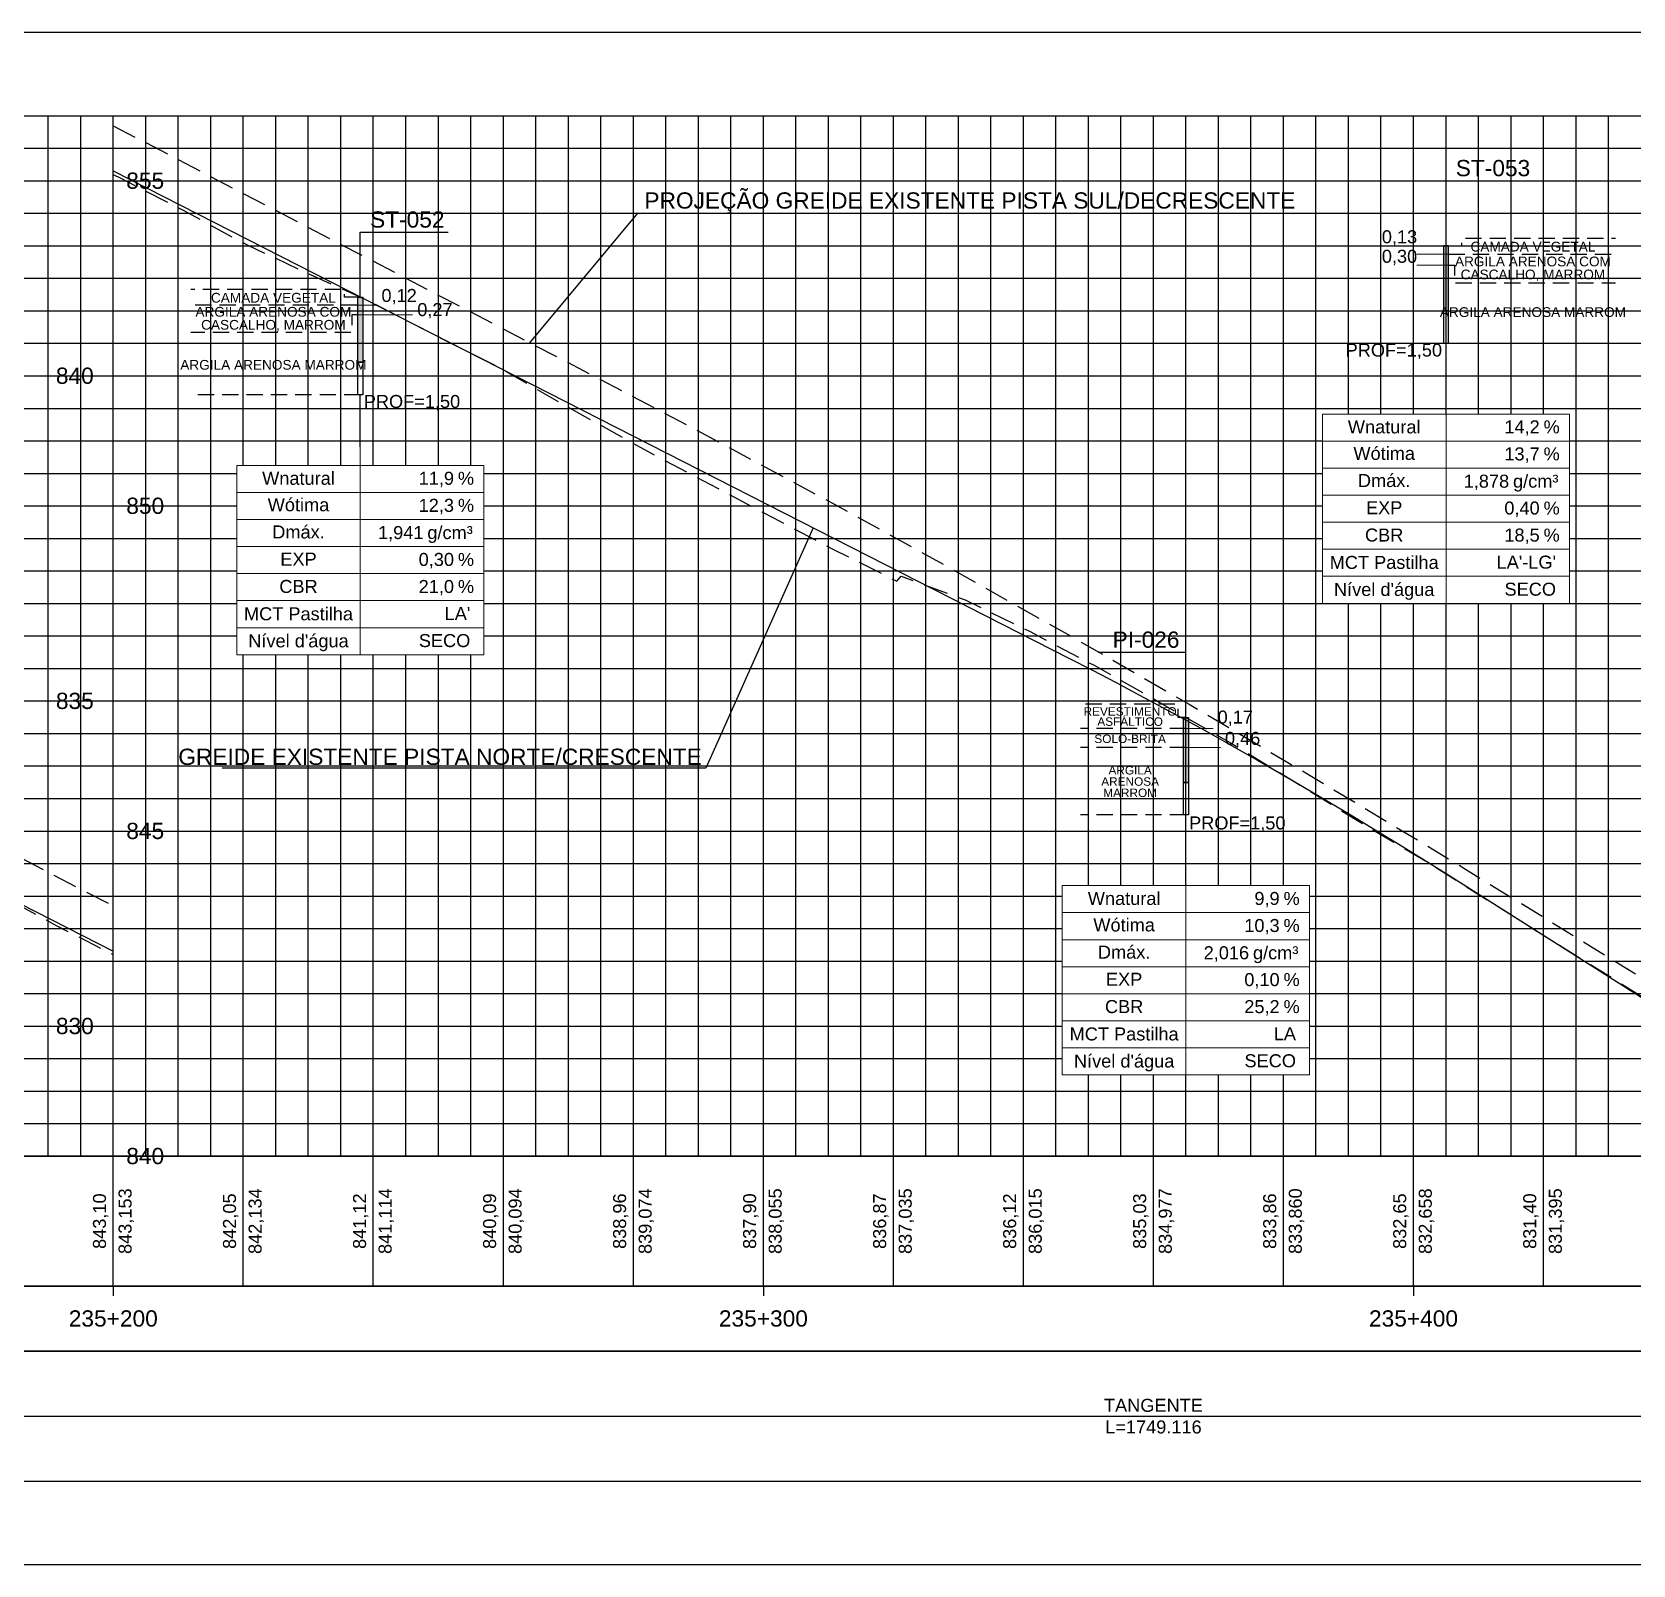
# Model space of a CAD drawing. Header units: metres. Extents: x 820373 to 834957, y 7564678 to 7566875.
# Drawn here: x 834396.9 to 834643.1, y 7566639.7 to 7566875.5 of the extents above; entities that cross this region are included whole.
import ezdxf
from ezdxf import colors
from ezdxf.entities.mleader import LeaderData, LeaderLine
from ezdxf.enums import TextEntityAlignment as Align
from ezdxf.math import Vec2, Vec3

# ---------------------------------------------------------------- set-up
doc = ezdxf.new("R2010")
doc.units = ezdxf.units.M
doc.linetypes.add('HIDDEN', pattern=[0.375, 0.25, -0.125])
for name, color, linetype in [('DR-TEXTO', 2, 'Continuous'), ('F-VT-CAIXA', 4, 'Continuous'), ('F-VT-COTAS', 2, 'Continuous'), ('F-VT-ESTACA', 4, 'Continuous'), ('F-VT-GREIDE', 6, 'Continuous'), ('F-VT-MALHA', 8, 'Continuous'), ('F-VT-NOTAVEL', 2, 'Continuous'), ('F-VT-PLANIMETRIA', 3, 'Continuous'), ('F-VT-TERRENO', 3, 'HIDDEN'), ('G-SOND_CARACTERISTICAS', 2, 'Continuous'), ('G-SOND_DIM', 2, 'Continuous'), ('G-SOND_REGUA', 14, 'Continuous'), ('G-SOND_TEXTO', 2, 'Continuous'), ('G-TEXTO', 2, 'Continuous')]:
    doc.layers.add(name, color=color, linetype=linetype)
doc.layers.add('G-LINHA', color=1, linetype='Continuous', lineweight=0)
doc.layers.add('P-FOLHA', color=4, linetype='Continuous', plot=False)
doc.styles.add('ARIAL', font='arial.ttf')
doc.styles.add('ARIAL0', font='arial.ttf')
doc.styles.add('R80', font='arial.ttf', dxfattribs={"height": 2})
doc.styles.add('XREF-TRONCO_DRENAGEM_ANT$0$XREF-DRENAGEM_ANT_bueiros$0$CHAMADA', font='romans.shx', dxfattribs={"height": 2})
doc.dimstyles.new('CAMADA2', dxfattribs={"dimtxt": 2, "dimasz": 0, "dimexe": 0, "dimexo": 0, "dimgap": 0, "dimtad": 2, "dimjust": 2, "dimtih": 1, "dimtoh": 1, "dimzin": 0, "dimtxsty": 'ARIAL0', "dimblk": 'NONE', "dimcen": 0, "dimse1": 1, "dimsd1": 1, "dimsd2": 1, "dimclrd": 2, "dimclre": 256, "dimclrt": 256, "dimadec": 0, "dimazin": 0, "dimtfac": 1, "dimtofl": 0, "dimtmove": 0, "dimatfit": 3, "dimldrblk": 'NONE', "dimfxl": 0, "dimtolj": 1, "dimtzin": 0, "dimlwd": 15, "dimlwe": 15, "dimarcsym": 0})

# ---------------------------------------------------------------- blocks, each defined once
blk = doc.blocks.new('*D228')
at = {"layer": 'Defpoints', "color": 0, "transparency": 16777216}
for p in [(-0.71, -0.02), (-0.71, -1.72), (4.16, -1.72)]:
    blk.add_point(p, dxfattribs=at)
at = {"layer": 'G-SOND_DIM', "lineweight": 15, "transparency": 16777216}
blk.add_line((-0.71, -1.72), (4.16, -1.72), dxfattribs=at)
at = {"layer": 'G-SOND_DIM', "transparency": 16777216, "insert": (7.2, -0.14), "char_height": 2, "attachment_point": 5, "style": 'ARIAL0'}
blk.add_mtext('\\A1; 0,17', dxfattribs=at)
blk = doc.blocks.new('_None')
blk = doc.blocks.new('*D229')
at = {"layer": 'Defpoints', "color": 0, "transparency": 16777216}
for p in [(-0.71, -0.02), (-0.71, -4.62), (5.29, -4.62)]:
    blk.add_point(p, dxfattribs=at)
at = {"layer": 'G-SOND_DIM', "lineweight": 15, "transparency": 16777216}
blk.add_line((-0.71, -4.62), (5.29, -4.62), dxfattribs=at)
at = {"layer": 'G-SOND_DIM', "transparency": 16777216, "insert": (8.33, -3.42), "char_height": 2, "attachment_point": 5, "style": 'ARIAL0'}
blk.add_mtext('\\A1; 0,46', dxfattribs=at)
blk = doc.blocks.new('CAIXATEXTO')
at = {"color": 1}
blk.add_wipeout([(-19.02, -2.87), (19.02, -2.87), (19.02, -31.99), (-19.02, -31.99)], dxfattribs=at)
at = {"layer": 'G-LINHA'}
for p, q in [((0, -2.87), (0, 0)), ((-19.02, -2.87), (19.02, -2.87)), ((0, -2.87), (0, -31.99)), ((-19.02, -7.03), (19.02, -7.03)), ((-19.02, -11.19), (19.02, -11.19)), ((-19.02, -15.35), (19.02, -15.35)), ((-19.02, -19.51), (19.02, -19.51)), ((-19.02, -23.67), (19.02, -23.67)), ((-19.02, -27.83), (19.02, -27.83))]:
    blk.add_line(p, q, dxfattribs=at)
blk.add_lwpolyline([(-19.02, -2.87), (19.02, -2.87), (19.02, -31.99), (-19.02, -31.99)], close=True, dxfattribs=at)
at = {"layer": 'G-TEXTO', "style": 'ARIAL0'}
for s, p in [('Wnatural', (-9.51, -5.85)), ('Wótima', (-9.51, -9.92)), ('Dmáx.', (-9.51, -14.1)), ('EXP', (-9.51, -18.28)), ('CBR', (-9.51, -22.48)), ('MCT Pastilha', (-9.51, -26.69)), ("Nível d'água", (-9.51, -30.85))]:
    blk.add_text(s, height=2, dxfattribs=at).set_placement(p, align=Align.CENTER)
for s, p in [('%%%', (15.01, -5.85)), ('%%%', (15.01, -10.01)), ('g/cm³', (10.31, -14.2)), ('%%%', (15.01, -18.33)), ('%%%', (15.01, -22.49))]:
    blk.add_text(s, height=2, dxfattribs=at).set_placement(p)
for tag, p in [('WNAT', (14.41, -5.85)), ('WOTIMA', (14.41, -10.01)), ('DMAX', (9.71, -14.2)), ('EXP', (14.41, -18.33)), ('CBR', (14.41, -22.49)), ('MCT', (16.92, -26.65)), ('NAGUA', (16.92, -30.81))]:
    blk.add_attdef(tag, text='', height=2, dxfattribs=at).set_placement(p, align=Align.RIGHT)
blk = doc.blocks.new('*D226')
at = {"layer": 'Defpoints', "color": 0, "transparency": 16777216}
for p in [(-1.5, 0), (-0.4, -1.2), (2.55, -1.2)]:
    blk.add_point(p, dxfattribs=at)
at = {"layer": 'G-SOND_DIM', "lineweight": 15, "transparency": 16777216}
blk.add_line((-0.4, -1.2), (2.55, -1.2), dxfattribs=at)
at = {"layer": 'G-SOND_DIM', "transparency": 16777216, "insert": (5.58, 0.08), "char_height": 2, "attachment_point": 5, "style": 'ARIAL0'}
blk.add_mtext('\\A1; 0,12', dxfattribs=at)
blk = doc.blocks.new('*D227')
at = {"layer": 'Defpoints', "color": 0, "transparency": 16777216}
for p in [(-1.5, 0), (-0.4, -2.7), (8.04, -2.7)]:
    blk.add_point(p, dxfattribs=at)
at = {"layer": 'G-SOND_DIM', "lineweight": 15, "transparency": 16777216}
blk.add_line((-0.4, -2.7), (8.04, -2.7), dxfattribs=at)
at = {"layer": 'G-SOND_DIM', "transparency": 16777216, "insert": (11.09, -2.09), "char_height": 2, "attachment_point": 5, "style": 'ARIAL0'}
blk.add_mtext('\\A1; 0,27', dxfattribs=at)
blk = doc.blocks.new('*D216')
at = {"layer": 'Defpoints', "color": 0, "transparency": 16777216}
for p in [(1.5, 0), (-4.5, -1.3), (1.5, -1.3)]:
    blk.add_point(p, dxfattribs=at)
at = {"layer": 'G-SOND_DIM', "lineweight": 15, "transparency": 16777216}
blk.add_line((1.5, -1.3), (-4.5, -1.3), dxfattribs=at)
at = {"layer": 'G-SOND_DIM', "transparency": 16777216, "insert": (-7.54, 1.2), "char_height": 2, "attachment_point": 5, "style": 'ARIAL0'}
blk.add_mtext('\\A1; 0,13', dxfattribs=at)
blk = doc.blocks.new('*D217')
at = {"layer": 'Defpoints', "color": 0, "transparency": 16777216}
for p in [(1.5, 0), (-4.5, -3), (1.31, -3)]:
    blk.add_point(p, dxfattribs=at)
at = {"layer": 'G-SOND_DIM', "lineweight": 15, "transparency": 16777216}
blk.add_line((1.31, -3), (-4.5, -3), dxfattribs=at)
at = {"layer": 'G-SOND_DIM', "transparency": 16777216, "insert": (-7.54, -1.8), "char_height": 2, "attachment_point": 5, "style": 'ARIAL0'}
blk.add_mtext('\\A1; 0,30', dxfattribs=at)
blk = doc.blocks.new('*U422')
at = {"layer": 'F-VT-PLANIMETRIA', "color": 2, "linetype": 'ByBlock', "insert": (869323.16, 7561424.49), "char_height": 2, "attachment_point": 5, "style": 'R80'}
blk.add_mtext('TANGENTE\\PL=1749.116', dxfattribs=at)
blk = doc.blocks.new('Sondagem_PI-026_H1000_V100')
at = {"layer": 'G-SOND_CARACTERISTICAS', "color": 1, "linetype": 'HIDDEN', "ltscale": 10}
for p, q in [((0, -1.7), (-16.225, -1.7)), ((0, -4.625), (-16.225, -4.625)), ((0, -15), (-16.225, -15))]:
    blk.add_line(p, q, dxfattribs=at)
at = {"layer": 'G-SOND_CARACTERISTICAS', "color": 1, "linetype": 'HIDDEN', "ltscale": 10, "flags": 128}
blk.add_lwpolyline([(0, 0), (-1.191, 0), (-1.191, 2.034), (-16.225, 2.034)], dxfattribs=at)
at = {"layer": 'G-SOND_REGUA'}
for points in [[(0.4, -10), (-0.4, -10), (-0.4, 0), (0.4, 0)], [(0.4, -15), (-0.4, -15), (-0.4, -10), (0.4, -10)]]:
    blk.add_lwpolyline(points, close=True, dxfattribs=at)
blk.add_solid([(0.4, -10), (-0.4, -10), (0.4, 0), (-0.4, 0)], dxfattribs=at)
at = {"layer": 'G-SOND_TEXTO'}
blk.add_lwpolyline([(0, 0), (0, 10), (-13.5, 10)], dxfattribs=at)
at = {"layer": 'G-SOND_DIM'}
blk.add_blockref('CAIXATEXTO', (0, -23), dxfattribs=at).add_auto_attribs({'WNAT': '9,9', 'WOTIMA': '10,3', 'DMAX': '2,016', 'EXP': '0,10', 'CBR': '25,2', 'MCT': 'LA', 'NAGUA': 'SECO'})
at = {"layer": 'G-SOND_CARACTERISTICAS', "char_height": 1.3, "attachment_point": 5, "rotation": 0, "style": 'ARIAL0'}
for s, width, insert, line_spacing_factor in [('{\\H1.25x;\\C3;\\P}REVESTIMENTO ASFÁLTICO', 23.30698, (-8.588, 1.094), 0.72), ('{\\H1.25x;\\C3;\\P}ARGILA ARENOSA MARROM', 15.40084, (-8.588, -8.795), 0.8)]:
    blk.add_mtext_dynamic_manual_height_columns(s, width=width, gutter_width=7.5, heights=[0], dxfattribs=dict(at, insert=insert, line_spacing_factor=line_spacing_factor))
at = {"layer": 'G-SOND_CARACTERISTICAS', "insert": (-8.588, -1.952), "char_height": 1.3, "attachment_point": 5, "rotation": 0, "style": 'ARIAL0'}
blk.add_mtext_dynamic_manual_height_columns('{\\H1.25x;\\C3;\\P}SOLO-BRITA', width=28, gutter_width=7.5, heights=[0], dxfattribs=at)
at = {"layer": 'G-SOND_TEXTO', "style": 'ARIAL0'}
blk.add_text('PI-026', height=2.5, dxfattribs=at).set_placement((-11.282, 10.7))
blk.add_text('PROF=1,50', height=2, rotation=0, dxfattribs=at).set_placement((15.31, -15.237), align=Align.TOP_RIGHT)
at = {"layer": 'G-SOND_DIM'}
dim = blk.add_linear_dim(base=(4.161, -1.725), p1=(-0.712, -0.025), p2=(-0.712, -1.725), angle=90, dimstyle='CAMADA2', override={"dimlfac": 0.1, "dimpost": ' <>'}, dxfattribs=at)
dim.commit()
dim.dimension.update_dxf_attribs({"geometry": '*D228', "text_midpoint": (4.161, -0.143), "dimtype": 128})
dim = blk.add_linear_dim(base=(5.288, -4.625), p1=(-0.712, -0.025), p2=(-0.712, -4.625), angle=90, dimstyle='CAMADA2', override={"dimlfac": 0.1, "dimpost": ' <>'}, dxfattribs=at)
dim.commit()
dim.dimension.update_dxf_attribs({"geometry": '*D229', "text_midpoint": (8.331, -3.423)})
at = {"color": 1, "flags": 128}
blk.add_lwpolyline([(0, -23), (0, -15)], dxfattribs=at)
blk = doc.blocks.new('Sondagem_ST-052_H1000_V100')
at = {"layer": 'G-SOND_CARACTERISTICAS', "color": 1, "linetype": 'HIDDEN', "ltscale": 10}
for p, q in [((-0.4, -1.2), (-26.048, -1.2)), ((0, -15), (-26.048, -15))]:
    blk.add_line(p, q, dxfattribs=at)
at = {"layer": 'G-SOND_CARACTERISTICAS', "color": 1, "linetype": 'HIDDEN', "ltscale": 10, "flags": 128}
for points in [[(-0.4, 0), (-2.436, 0), (-2.436, 1.174), (-26.048, 1.174)], [(-0.4, -2.7), (-1.309, -2.7), (-1.309, -5.408), (-26.048, -5.408)]]:
    blk.add_lwpolyline(points, dxfattribs=at)
at = {"layer": 'G-SOND_REGUA'}
for points in [[(0.4, -10), (-0.4, -10), (-0.4, 0), (0.4, 0)], [(0.4, -15), (-0.4, -15), (-0.4, -10), (0.4, -10)]]:
    blk.add_lwpolyline(points, close=True, dxfattribs=at)
blk.add_solid([(0.4, -10), (-0.4, -10), (0.4, 0), (-0.4, 0)], dxfattribs=at)
at = {"layer": 'G-SOND_TEXTO'}
blk.add_lwpolyline([(0, 0), (0, 10), (13.5, 10)], dxfattribs=at)
at = {"layer": 'G-SOND_DIM'}
blk.add_blockref('CAIXATEXTO', (0, -23), dxfattribs=at).add_auto_attribs({'WNAT': '11,9', 'WOTIMA': '12,3', 'DMAX': '1,941', 'EXP': '0,30', 'CBR': '21,0', 'MCT': "LA'", 'NAGUA': 'SECO'})
at = {"layer": 'G-SOND_CARACTERISTICAS', "char_height": 1.5, "attachment_point": 5, "style": 'ARIAL0'}
for s, insert in [('{\\H1.25x;\\C3;\\P}CAMADA VEGETAL', (-13.373, 1.468)), ('{\\H1.25x;\\C3;\\P}ARGILA ARENOSA MARROM', (-13.373, -8.85))]:
    blk.add_mtext_dynamic_manual_height_columns(s, width=28, gutter_width=7.5, heights=[0], dxfattribs=dict(at, insert=insert))
at = {"layer": 'G-SOND_CARACTERISTICAS', "insert": (-13.373, -2.136), "char_height": 1.5, "attachment_point": 5, "line_spacing_factor": 0.8, "style": 'ARIAL0'}
blk.add_mtext_dynamic_manual_height_columns('{\\H1.25x;\\C3;\\P}ARGILA ARENOSA COM CASCALHO, MARROM', width=28, gutter_width=7.5, heights=[0], dxfattribs=at)
at = {"layer": 'G-SOND_TEXTO', "style": 'ARIAL0'}
blk.add_text('ST-052', height=2.5, dxfattribs=at).set_placement((1.5, 10.7))
blk.add_text('PROF=1,50', height=2, dxfattribs=at).set_placement((15.359, -15.037), align=Align.TOP_RIGHT)
at = {"layer": 'G-SOND_DIM'}
for base, p2, picture, middle in [((2.546, -1.2), (-0.4, -1.2), '*D226', (5.579, 1.284)), ((8.043, -2.7), (-0.4, -2.7), '*D227', (8.043, -2.095))]:
    dim = blk.add_linear_dim(base=base, p1=(-1.5, 0), p2=p2, angle=90, dimstyle='CAMADA2', override={"dimlfac": 0.1, "dimpost": ' <>'}, dxfattribs=at)
    dim.commit()
    dim.dimension.update_dxf_attribs({"geometry": picture, "text_midpoint": middle, "dimtype": 128})
at = {"color": 1, "flags": 128}
blk.add_lwpolyline([(0, -23), (0, -15)], dxfattribs=at)
blk = doc.blocks.new('Sondagem_ST-053_H1000_V100')
at = {"layer": 'G-SOND_CARACTERISTICAS', "color": 1, "linetype": 'HIDDEN', "ltscale": 10}
for p, q in [((0.4, -1.3), (26.048, -1.3)), ((0, -15), (26.048, -15))]:
    blk.add_line(p, q, dxfattribs=at)
at = {"layer": 'G-SOND_CARACTERISTICAS', "color": 1, "linetype": 'HIDDEN', "ltscale": 10, "flags": 128}
for points in [[(0.4, 0), (2.436, 0), (2.436, 1.174), (26.048, 1.174)], [(0.4, -3), (1.309, -3), (1.309, -5.695), (26.048, -5.695)]]:
    blk.add_lwpolyline(points, dxfattribs=at)
at = {"layer": 'G-SOND_REGUA'}
for points in [[(-0.4, -10), (0.4, -10), (0.4, 0), (-0.4, 0)], [(-0.4, -15), (0.4, -15), (0.4, -10), (-0.4, -10)]]:
    blk.add_lwpolyline(points, close=True, dxfattribs=at)
blk.add_solid([(-0.4, -10), (0.4, -10), (-0.4, 0), (0.4, 0)], dxfattribs=at)
at = {"layer": 'G-SOND_TEXTO'}
blk.add_lwpolyline([(0, 0), (0, 10), (13.5, 10)], dxfattribs=at)
at = {"layer": 'G-SOND_DIM'}
blk.add_blockref('CAIXATEXTO', (0, -23), dxfattribs=at).add_auto_attribs({'WNAT': '14,2', 'WOTIMA': '13,7', 'DMAX': '1,878', 'EXP': '0,40', 'CBR': '18,5', 'MCT': "LA'-LG'", 'NAGUA': 'SECO'})
at = {"layer": 'G-SOND_CARACTERISTICAS', "char_height": 1.5, "attachment_point": 5, "style": 'ARIAL0'}
for s, insert in [('{\\H1.25x;\\C3;\\P}CAMADA VEGETAL', (13.372, 1.419)), ('{\\H1.25x;\\C3;\\P}ARGILA ARENOSA MARROM', (13.372, -8.645))]:
    blk.add_mtext_dynamic_manual_height_columns(s, width=28, gutter_width=7.5, heights=[0], dxfattribs=dict(at, insert=insert))
at = {"layer": 'G-SOND_CARACTERISTICAS', "insert": (13.372, -2.299), "char_height": 1.5, "attachment_point": 5, "line_spacing_factor": 0.8, "style": 'ARIAL0'}
blk.add_mtext_dynamic_manual_height_columns('{\\H1.25x;\\C3;\\P}ARGILA ARENOSA COM CASCALHO, MARROM', width=28, gutter_width=7.5, heights=[0], dxfattribs=at)
at = {"layer": 'G-SOND_TEXTO', "style": 'ARIAL0'}
blk.add_text('ST-053', height=2.5, dxfattribs=at).set_placement((1.5, 10.7))
blk.add_text('PROF=1,50', height=2, dxfattribs=at).set_placement((-0.61, -15.037), align=Align.TOP_RIGHT)
at = {"layer": 'G-SOND_DIM'}
for base, p2, picture, middle in [((-4.5, -1.3), (1.5, -1.3), '*D216', (-7.544, 1.202)), ((-4.5, -3), (1.309, -3), '*D217', (-7.54, -1.798))]:
    dim = blk.add_linear_dim(base=base, p1=(1.5, 0), p2=p2, angle=90, dimstyle='CAMADA2', override={"dimlfac": 0.1, "dimpost": ' <>'}, dxfattribs=at)
    dim.commit()
    dim.dimension.update_dxf_attribs({"geometry": picture, "text_midpoint": middle})
at = {"color": 1, "flags": 128}
blk.add_lwpolyline([(0, -23), (0, -15)], dxfattribs=at)

msp = doc.modelspace()

# ---------------------------------------------------------------- linework, layer by layer
at = {"layer": 'F-VT-CAIXA'}
for p, q in [((834204.361, 7566862.575), (834936.361, 7566862.575)), ((834409.361, 7566702.575), (834409.361, 7566862.575)), ((834409.361, 7566852.575), (834411.361, 7566852.575)), ((834407.361, 7566822.575), (834409.361, 7566822.575)), ((834409.361, 7566802.575), (834411.361, 7566802.575)), ((834407.361, 7566772.575), (834409.361, 7566772.575)), ((834409.361, 7566752.575), (834411.361, 7566752.575)), ((834407.361, 7566722.575), (834409.361, 7566722.575)), ((834409.361, 7566702.575), (834411.361, 7566702.575))]:
    msp.add_line(p, q, dxfattribs=at)
for points in [[(834204.361, 7566682.575), (834934.361, 7566682.575), (834934.361, 7566702.575), (834204.361, 7566702.575)], [(834204.361, 7566672.575), (834934.361, 7566672.575), (834934.361, 7566682.575), (834204.361, 7566682.575)]]:
    msp.add_3dface(points, dxfattribs=at)
at = {"layer": 'F-VT-CAIXA', "linetype": 'ByBlock', "lineweight": -2}
msp.add_3dface([(834204.361, 7566652.575), (834934.361, 7566652.575), (834934.361, 7566672.575), (834204.361, 7566672.575)], dxfattribs=at)
at = {"layer": 'F-VT-COTAS', "color": 2}
for p, q in [((834409.361, 7566682.575), (834409.361, 7566702.575)), ((834429.361, 7566682.575), (834429.361, 7566702.575)), ((834449.361, 7566682.575), (834449.361, 7566702.575)), ((834469.361, 7566682.575), (834469.361, 7566702.575)), ((834489.361, 7566682.575), (834489.361, 7566702.575)), ((834509.361, 7566682.575), (834509.361, 7566702.575)), ((834529.361, 7566682.575), (834529.361, 7566702.575)), ((834549.361, 7566682.575), (834549.361, 7566702.575)), ((834569.361, 7566682.575), (834569.361, 7566702.575)), ((834589.361, 7566682.575), (834589.361, 7566702.575)), ((834609.361, 7566682.575), (834609.361, 7566702.575)), ((834629.361, 7566682.575), (834629.361, 7566702.575))]:
    msp.add_line(p, q, dxfattribs=at)
at = {"layer": 'F-VT-ESTACA', "color": 2}
for p, q in [((834409.361, 7566682.575), (834409.361, 7566681.075)), ((834509.361, 7566682.575), (834509.361, 7566681.075)), ((834609.361, 7566682.575), (834609.361, 7566681.075))]:
    msp.add_line(p, q, dxfattribs=at)
at = {"layer": 'F-VT-GREIDE', "flags": 128}
for points in [[(834409.361, 7566854.109), (834556.361, 7566779.157), (834559.986, 7566777.295), (834563.611, 7566775.405), (834567.236, 7566773.487), (834570.861, 7566771.541), (834574.486, 7566769.567), (834578.111, 7566767.565), (834581.736, 7566765.536), (834585.361, 7566763.479), (834588.986, 7566761.393), (834592.611, 7566759.28), (834596.236, 7566757.139), (834599.861, 7566754.971), (834603.486, 7566752.774), (834607.111, 7566750.549), (834610.736, 7566748.297), (834614.361, 7566746.017), (834659.361, 7566717.537)], [(834349.861, 7566764.447), (834409.361, 7566734.109)]]:
    msp.add_lwpolyline(points, dxfattribs=at)
at = {"layer": 'F-VT-MALHA', "color": 252, "linetype": 'Continuous', "lineweight": -3}
for p, q in [((834399.361, 7566702.575), (834399.361, 7566862.575)), ((834404.361, 7566702.575), (834404.361, 7566862.575)), ((834409.361, 7566702.575), (834409.361, 7566862.575)), ((834414.361, 7566702.575), (834414.361, 7566862.575)), ((834419.361, 7566702.575), (834419.361, 7566862.575)), ((834424.361, 7566702.575), (834424.361, 7566862.575)), ((834429.361, 7566702.575), (834429.361, 7566862.575)), ((834434.361, 7566702.575), (834434.361, 7566862.575)), ((834439.361, 7566702.575), (834439.361, 7566862.575)), ((834444.361, 7566702.575), (834444.361, 7566862.575)), ((834449.361, 7566702.575), (834449.361, 7566862.575)), ((834454.361, 7566702.575), (834454.361, 7566862.575)), ((834459.361, 7566702.575), (834459.361, 7566862.575)), ((834464.361, 7566702.575), (834464.361, 7566862.575)), ((834469.361, 7566702.575), (834469.361, 7566862.575)), ((834474.361, 7566702.575), (834474.361, 7566862.575)), ((834479.361, 7566702.575), (834479.361, 7566862.575)), ((834484.361, 7566702.575), (834484.361, 7566862.575)), ((834489.361, 7566702.575), (834489.361, 7566862.575)), ((834494.361, 7566702.575), (834494.361, 7566862.575)), ((834499.361, 7566702.575), (834499.361, 7566862.575)), ((834504.361, 7566702.575), (834504.361, 7566862.575)), ((834509.361, 7566702.575), (834509.361, 7566862.575)), ((834514.361, 7566702.575), (834514.361, 7566862.575)), ((834519.361, 7566702.575), (834519.361, 7566862.575)), ((834524.361, 7566702.575), (834524.361, 7566862.575)), ((834529.361, 7566702.575), (834529.361, 7566862.575)), ((834534.361, 7566702.575), (834534.361, 7566862.575)), ((834539.361, 7566702.575), (834539.361, 7566862.575)), ((834544.361, 7566702.575), (834544.361, 7566862.575)), ((834549.361, 7566702.575), (834549.361, 7566862.575)), ((834554.361, 7566702.575), (834554.361, 7566862.575)), ((834559.361, 7566702.575), (834559.361, 7566862.575)), ((834564.361, 7566702.575), (834564.361, 7566862.575)), ((834569.361, 7566702.575), (834569.361, 7566862.575)), ((834574.361, 7566702.575), (834574.361, 7566862.575)), ((834579.361, 7566702.575), (834579.361, 7566862.575)), ((834584.361, 7566702.575), (834584.361, 7566862.575)), ((834589.361, 7566702.575), (834589.361, 7566862.575)), ((834594.361, 7566702.575), (834594.361, 7566862.575)), ((834599.361, 7566702.575), (834599.361, 7566862.575)), ((834604.361, 7566702.575), (834604.361, 7566862.575)), ((834609.361, 7566702.575), (834609.361, 7566862.575)), ((834614.361, 7566702.575), (834614.361, 7566862.575)), ((834619.361, 7566702.575), (834619.361, 7566862.575)), ((834624.361, 7566702.575), (834624.361, 7566862.575)), ((834629.361, 7566702.575), (834629.361, 7566862.575)), ((834634.361, 7566702.575), (834634.361, 7566862.575)), ((834639.361, 7566702.575), (834639.361, 7566862.575)), ((834209.361, 7566857.575), (834929.361, 7566857.575)), ((834209.361, 7566852.575), (834929.361, 7566852.575)), ((834209.361, 7566847.575), (834929.361, 7566847.575)), ((834209.361, 7566842.575), (834929.361, 7566842.575)), ((834209.361, 7566837.575), (834929.361, 7566837.575)), ((834209.361, 7566832.575), (834929.361, 7566832.575)), ((834209.361, 7566827.575), (834929.361, 7566827.575)), ((834209.361, 7566822.575), (834929.361, 7566822.575)), ((834209.361, 7566817.575), (834929.361, 7566817.575)), ((834209.361, 7566812.575), (834929.361, 7566812.575)), ((834209.361, 7566807.575), (834929.361, 7566807.575)), ((834209.361, 7566802.575), (834929.361, 7566802.575)), ((834209.361, 7566797.575), (834929.361, 7566797.575)), ((834209.361, 7566792.575), (834929.361, 7566792.575)), ((834209.361, 7566787.575), (834929.361, 7566787.575)), ((834209.361, 7566782.575), (834929.361, 7566782.575)), ((834209.361, 7566777.575), (834929.361, 7566777.575)), ((834209.361, 7566772.575), (834929.361, 7566772.575)), ((834209.361, 7566767.575), (834929.361, 7566767.575)), ((834209.361, 7566762.575), (834929.361, 7566762.575)), ((834209.361, 7566757.575), (834929.361, 7566757.575)), ((834209.361, 7566752.575), (834929.361, 7566752.575)), ((834209.361, 7566747.575), (834929.361, 7566747.575)), ((834209.361, 7566742.575), (834929.361, 7566742.575)), ((834209.361, 7566737.575), (834929.361, 7566737.575)), ((834209.361, 7566732.575), (834929.361, 7566732.575)), ((834209.361, 7566727.575), (834929.361, 7566727.575)), ((834209.361, 7566722.575), (834929.361, 7566722.575)), ((834209.361, 7566717.575), (834929.361, 7566717.575)), ((834209.361, 7566712.575), (834929.361, 7566712.575)), ((834209.361, 7566707.575), (834929.361, 7566707.575)), ((834204.361, 7566702.575), (834934.361, 7566702.575))]:
    msp.add_line(p, q, dxfattribs=at)
at = {"layer": 'F-VT-PLANIMETRIA', "color": 3, "linetype": 'ByBlock', "lineweight": -2}
msp.add_line((834204.361, 7566662.575), (834934.361, 7566662.575), dxfattribs=at)
at = {"layer": 'F-VT-TERRENO', "color": 160, "linetype": 'HIDDEN', "lineweight": -3, "ltscale": 15, "flags": 128}
for points in [[(834409.361, 7566861.036), (834484.213, 7566822.053), (834502.338, 7566812.503), (834520.463, 7566802.73), (834538.588, 7566792.735), (834556.713, 7566782.518), (834574.838, 7566772.078), (834592.963, 7566761.416), (834611.088, 7566750.533), (834629.213, 7566739.427), (834649.361, 7566726.972)], [(834209.361, 7566827.604), (834216.588, 7566825.533), (834232.213, 7566820.732), (834247.838, 7566815.539), (834263.463, 7566809.953), (834279.088, 7566803.975), (834294.713, 7566797.604), (834310.338, 7566790.84), (834325.963, 7566783.684), (834341.588, 7566776.135), (834357.213, 7566768.194), (834409.361, 7566741.036)]]:
    msp.add_lwpolyline(points, dxfattribs=at)
at = {"layer": 'F-VT-TERRENO', "ltscale": 15, "flags": 128}
for points in [[(834409.361, 7566853.562), (834410.51, 7566852.973), (834420.12, 7566848.035), (834429.938, 7566842.717), (834439.329, 7566838.31), (834449.209, 7566833.833), (834458.265, 7566829.126), (834468.146, 7566824.166), (834479.271, 7566817.79), (834491.558, 7566810.971), (834501.12, 7566805.93), (834510.904, 7566800.729), (834520.262, 7566795.837), (834529.897, 7566791.002), (834530.543, 7566791.754), (834540.416, 7566788.109), (834550.38, 7566783.241), (834560.225, 7566778.06), (834570.484, 7566772.26), (834581.205, 7566766.161), (834592.091, 7566759.552), (834601.841, 7566753.508), (834610.849, 7566748.195), (834620.816, 7566741.931), (834630.575, 7566735.798), (834639.89, 7566730.006), (834649.651, 7566723.86), (834659.126, 7566717.508), (834659.361, 7566717.358)], [(834209.361, 7566745.599), (834213.153, 7566746.586), (834217.371, 7566747.639), (834217.372, 7566747.638), (834217.372, 7566747.638), (834217.553, 7566747.271), (834217.652, 7566747.044), (834217.798, 7566747.62), (834218.061, 7566748.58), (834218.105, 7566756.698), (834218.152, 7566748.636), (834218.17, 7566748.658), (834219.886, 7566748.535), (834220.822, 7566748.571), (834220.945, 7566748.134), (834221.275, 7566746.961), (834221.407, 7566747.256), (834221.464, 7566747.384), (834223.01, 7566747.145), (834230.058, 7566746.189), (834230.152, 7566746.192), (834230.259, 7566746.172), (834230.305, 7566747.036), (834230.345, 7566747.654), (834231.597, 7566747.899), (834232.971, 7566748.223), (834235.291, 7566768.713), (834237.729, 7566790.009), (834240.638, 7566802.588), (834243.064, 7566811.674), (834246.245, 7566810.594), (834248.255, 7566809.926), (834256.968, 7566806.549), (834267.216, 7566802.205), (834280.825, 7566796.777), (834291.478, 7566792.341), (834301.656, 7566787.867), (834310.295, 7566784.04), (834320.606, 7566779.117), (834329.307, 7566774.941), (834337.919, 7566770.813), (834348.852, 7566765.403), (834358.08, 7566760.562), (834367.894, 7566755.333), (834379.129, 7566749.646), (834391.511, 7566743.03), (834400.492, 7566738.108), (834409.361, 7566733.562)]]:
    msp.add_lwpolyline(points, dxfattribs=at)
at = {"layer": 'P-FOLHA', "linetype": 'Continuous', "lineweight": -3}
msp.add_lwpolyline([(834957.361, 7566875.45), (834957.361, 7566639.7), (834151.361, 7566639.7), (834151.361, 7566875.45)], close=True, dxfattribs=at)

# ---------------------------------------------------------------- block references
at = {"layer": 'F-VT-NOTAVEL', "color": 1}
msp.add_blockref('*U422', (-34753.803, 5238.083), dxfattribs=at)

# ---------------------------------------------------------------- texts
at = {"layer": 'F-VT-CAIXA', "linetype": 'Continuous', "lineweight": -2, "char_height": 2.5, "style": 'ARIAL'}
for s, insert, attachment_point in [('{\\C256;855}', (834411.361, 7566852.575), 4), ('840', (834406.361, 7566822.575), 6), ('{\\C256;850}', (834411.361, 7566802.575), 4), ('835', (834406.361, 7566772.575), 6), ('{\\C256;845}', (834411.361, 7566752.575), 4), ('830', (834406.361, 7566722.575), 6), ('{\\C256;840}', (834411.361, 7566702.575), 4)]:
    msp.add_mtext(s, dxfattribs=dict(at, insert=insert, attachment_point=attachment_point))
at = {"layer": 'F-VT-COTAS', "linetype": 'ByBlock', "char_height": 2, "rotation": 90, "style": 'R80'}
for s, insert, attachment_point in [('{\\C2;843,10}', (834408.611, 7566692.575), 8), ('{\\C2;843,153}', (834411.361, 7566692.575), 5), ('{\\C2;842,05}', (834428.611, 7566692.575), 8), ('{\\C2;842,134}', (834431.361, 7566692.575), 5), ('{\\C2;841,12}', (834448.611, 7566692.575), 8), ('{\\C2;841,114}', (834451.361, 7566692.575), 5), ('{\\C2;840,09}', (834468.611, 7566692.575), 8), ('{\\C2;840,094}', (834471.361, 7566692.575), 5), ('{\\C2;838,96}', (834488.611, 7566692.575), 8), ('{\\C2;839,074}', (834491.361, 7566692.575), 5), ('{\\C2;837,90}', (834508.611, 7566692.575), 8), ('{\\C2;838,055}', (834511.361, 7566692.575), 5), ('{\\C2;836,87}', (834528.611, 7566692.575), 8), ('{\\C2;837,035}', (834531.361, 7566692.575), 5), ('{\\C2;836,12}', (834548.611, 7566692.575), 8), ('{\\C2;836,015}', (834551.361, 7566692.575), 5), ('{\\C2;835,03}', (834568.611, 7566692.575), 8), ('{\\C2;834,977}', (834571.361, 7566692.575), 5), ('{\\C2;833,86}', (834588.611, 7566692.575), 8), ('{\\C2;833,860}', (834591.361, 7566692.575), 5), ('{\\C2;832,65}', (834608.611, 7566692.575), 8), ('{\\C2;832,658}', (834611.361, 7566692.575), 5), ('{\\C2;831,40}', (834628.611, 7566692.575), 8), ('{\\C2;831,395}', (834631.361, 7566692.575), 5)]:
    msp.add_mtext(s, dxfattribs=dict(at, insert=insert, attachment_point=attachment_point))
at = {"layer": 'F-VT-ESTACA', "color": 4, "linetype": 'ByBlock', "char_height": 2.5, "attachment_point": 8, "style": 'R80'}
for s, insert in [('{\\fArial|b0|i0|c0|p34;235+200}', (834409.361, 7566676.325)), ('{\\fArial|b0|i0|c0|p34;235+300}', (834509.361, 7566676.325)), ('{\\fArial|b0|i0|c0|p34;235+400}', (834609.361, 7566676.325))]:
    msp.add_mtext(s, dxfattribs=dict(at, insert=insert))

# ---------------------------------------------------------------- leaders
at = {"layer": 'DR-TEXTO', "ltscale": 5}
ml = msp.add_multileader_mtext('Standard', dxfattribs=at)
ml.set_content('{\\fArial|b0|i0|c0|p34;\\C256;PROJEÇÃO GREIDE EXISTENTE PISTA SUL/DECRESCENTE}', color=3, style='XREF-TRONCO_DRENAGEM_ANT$0$XREF-DRENAGEM_ANT_bueiros$0$CHAMADA')
ml.set_leader_properties(color=256)
ml.set_arrow_properties(name='NONE')
ml.build(insert=Vec2(0, 0))
ml.multileader.update_dxf_attribs({"has_dogleg": 0, "text_left_attachment_type": 6, "text_right_attachment_type": 6, "dogleg_length": 0.36, "arrow_head_size": 1.5})
ctx = ml.context
ctx.base_point, ctx.char_height, ctx.arrow_head_size, ctx.landing_gap_size, ctx.plane_origin = Vec3(834490.059, 7566847.575), 2.5, 1.5, 1, Vec3(834400.925, 7566736.768)
ctx.left_attachment, ctx.right_attachment = 6, 6
notes = []
notes.append((ctx, [(0, (1, 1, 0), (834489.699, 7566847.575), (1, 0), 0.36, [(0, [(834473.415, 7566827.676)], 0, [])])]))
ctx.mtext.insert, ctx.mtext.width, ctx.mtext.flow_direction = Vec3(834491.059, 7566850.793), 135, 5
ml = msp.add_multileader_mtext('Standard', dxfattribs=at)
ml.set_content('{\\fArial|b0|i0|c0|p34;\\C256;GREIDE EXISTENTE PISTA NORTE/CRESCENTE}', color=3, style='XREF-TRONCO_DRENAGEM_ANT$0$XREF-DRENAGEM_ANT_bueiros$0$CHAMADA')
ml.set_leader_properties(color=256)
ml.set_arrow_properties(name='NONE')
ml.build(insert=Vec2(0, 0))
ml.multileader.update_dxf_attribs({"has_dogleg": 0, "text_left_attachment_type": 6, "text_right_attachment_type": 6, "dogleg_length": 0.36, "arrow_head_size": 1.5})
ctx = ml.context
ctx.base_point, ctx.char_height, ctx.arrow_head_size, ctx.landing_gap_size, ctx.plane_origin = Vec3(834418.361, 7566762.239), 2.5, 1.5, 1, Vec3(834421.709, 7566750.201)
ctx.left_attachment, ctx.right_attachment = 6, 6
notes.append((ctx, [(1, (1, 1, 0), (834500.881, 7566762.239), (-1, 0), 0.36, [(0, [(834517.015, 7566799.218)], 0, [])])]))
ctx.mtext.insert, ctx.mtext.width, ctx.mtext.flow_direction = Vec3(834419.361, 7566765.239), 121.95385, 5
for ctx, leaders in notes:
    for number, flags, end, landing, length, lines in leaders:
        leader = LeaderData()
        leader.index, (leader.has_last_leader_line, leader.has_dogleg_vector, leader.attachment_direction) = number, flags
        leader.last_leader_point, leader.dogleg_vector, leader.dogleg_length = Vec3(end), Vec3(landing), length
        for number, points, colour, breaks in lines:
            line = LeaderLine()
            line.index, line.vertices, line.color, line.breaks = number, Vec3.list(points), colors.encode_raw_color(colour), breaks
            leader.lines.append(line)
        ctx.leaders.append(leader)

# ---------------------------------------------------------------- next in the draw order: block references
at = {"layer": 'G-SOND_REGUA'}
for name, p in [('Sondagem_ST-053_H1000_V100', (834614.361, 7566842.575)), ('Sondagem_ST-052_H1000_V100', (834447.361, 7566834.67)), ('Sondagem_PI-026_H1000_V100', (834574.361, 7566770.054))]:
    msp.add_blockref(name, p, dxfattribs=at)

doc.saveas('drawing.dxf')
